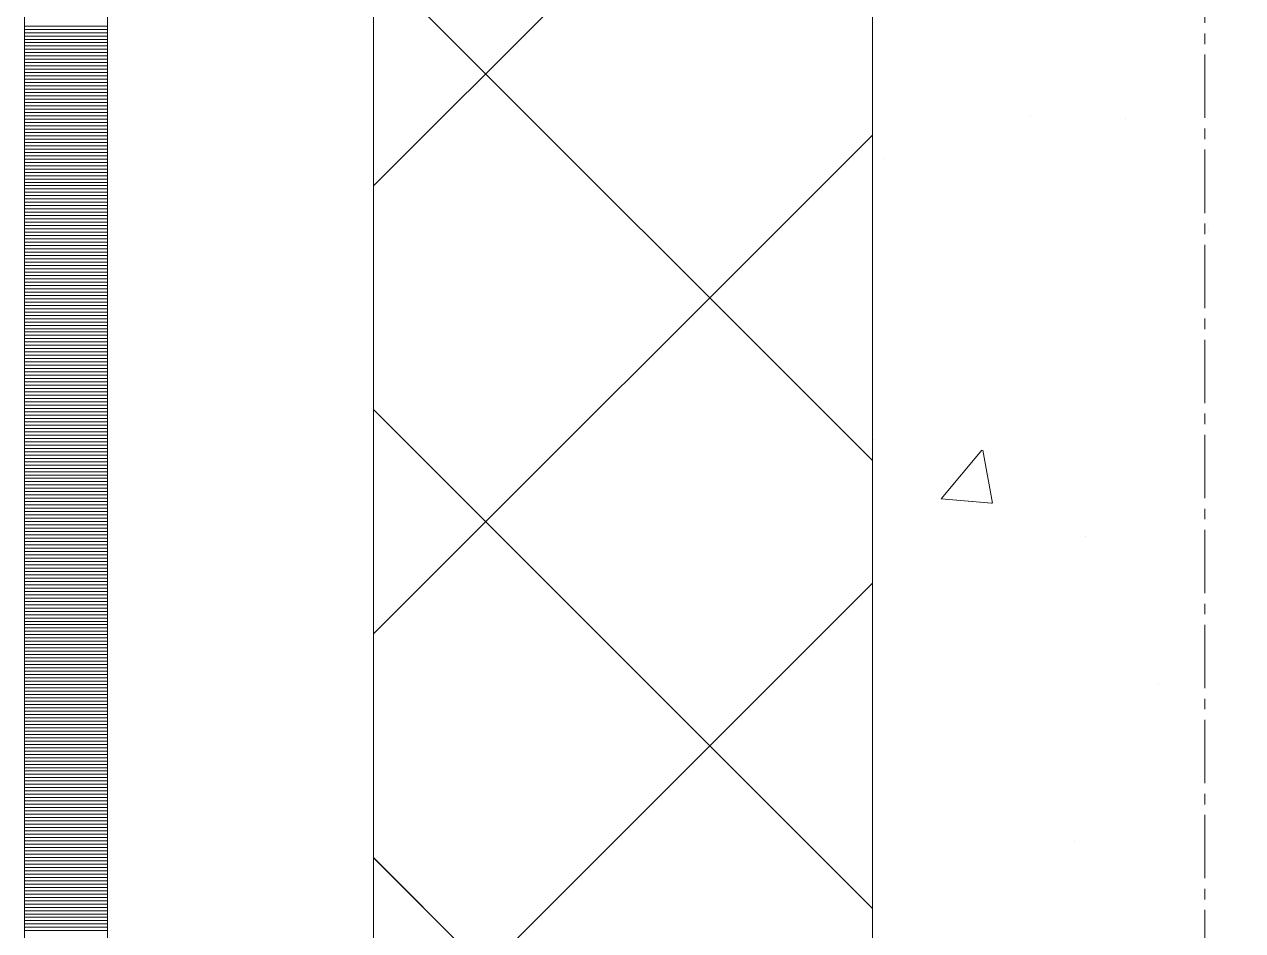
# Model space of a CAD drawing. Header units: millimetres. Extents: x 470010 to 1231400, y -134005 to 421770.
# Drawn here: x 672518.6 to 672884.9, y -13485.5 to -13213 of the extents above; entities that cross this region are included whole.
import ezdxf
from ezdxf.enums import TextEntityAlignment as Align

# ---------------------------------------------------------------- set-up
doc = ezdxf.new("R2010")
doc.units = ezdxf.units.MM
doc.linetypes.add('CENTER2', pattern=[28.575, 19.05, -3.175, 3.175, -3.175])
doc.linetypes.add('DASHED', pattern=[19.05, 12.7, -6.35])
doc.layers.get('Defpoints').update_dxf_attribs({"color": 140})
doc.layers.add('АР_Делит', color=120, linetype='Continuous', lineweight=0, plot=False)
for name, color, linetype, lineweight in [('АР_Стены ПЕНОблок', 52, 'Continuous', 20), ('АР_Тонкая', 254, 'Continuous', 5), ('АР_Утеплитель', 31, 'Continuous', 0), ('АР_Штриховка', 8, 'Continuous', 0)]:
    doc.layers.add(name, color=color, linetype=linetype, lineweight=lineweight)
doc.layers.add('РД_Оси_100', color=7, linetype='Continuous', lineweight=0, true_color=0x525252)
doc.styles.add('style1', font='ARIALN.TTF')

# ---------------------------------------------------------------- blocks, each defined once
blk = doc.blocks.new('СОШ_2200_АР_ОСИ_М100_28.05.24')
at = {"layer": 'АР_Делит', "color": 251, "linetype": 'DASHED', "true_color": 0x636466}
blk.add_lwpolyline([(-355, 13145), (-355, 100855), (37145, 100855), (37145, 129155), (72745, 129155), (72745, 135155), (114955, 135155), (114955, -355)], dxfattribs=at)
at = {"layer": 'РД_Оси_100', "color": 251, "linetype": 'CENTER2', "true_color": 0x636466}
blk.add_line((0, -6155), (0, 139938.679), dxfattribs=at)
blk = doc.blocks.new('A$C9108343f')
at = {"layer": 'АР_Стены ПЕНОблок', "color": 18, "linetype": 'Continuous', "lineweight": 20, "true_color": 0x000000}
blk.add_line((7054.96, 97555), (7054.96, 21355), dxfattribs=at)
at = {"layer": 'АР_Тонкая', "color": 18, "linetype": 'Continuous', "lineweight": 5, "true_color": 0x000000}
for p, q in [((6799.96, 97555), (6799.96, 21355)), ((6824.96, 97555), (6824.96, 21355)), ((6824.96, 21355), (6824.96, 97555)), ((6904.96, 21355), (6904.96, 97555))]:
    blk.add_line(p, q, dxfattribs=at)
at = {"layer": 'АР_Утеплитель', "color": 18, "linetype": 'Continuous', "lineweight": 0, "true_color": 0x000000}
for p, q in [((6904.96, 97555), (6904.96, 21355)), ((7054.96, 21355), (7054.96, 97555))]:
    blk.add_line(p, q, dxfattribs=at)
at = {"layer": 'АР_Штриховка', "color": 18, "linetype": 'Continuous', "lineweight": 0, "true_color": 0x000000}
for p, q in [((6904.96, 87104.67), (7054.96, 87254.67)), ((7054.96, 87022.1), (6904.96, 87172.1)), ((6799.96, 87152.75), (6824.96, 87152.75)), ((6799.96, 87151.75), (6824.96, 87151.75)), ((6799.96, 87150.75), (6824.96, 87150.75)), ((6799.96, 87149.75), (6824.96, 87149.75)), ((6799.96, 87148.75), (6824.96, 87148.75)), ((6799.96, 87147.75), (6824.96, 87147.75)), ((6799.96, 87146.75), (6824.96, 87146.75)), ((6799.96, 87145.75), (6824.96, 87145.75)), ((6799.96, 87144.75), (6824.96, 87144.75)), ((6799.96, 87143.75), (6824.96, 87143.75)), ((6799.96, 87142.75), (6824.96, 87142.75)), ((6799.96, 87141.75), (6824.96, 87141.75)), ((6799.96, 87140.75), (6824.96, 87140.75)), ((6799.96, 87139.75), (6824.96, 87139.75)), ((6799.96, 87138.75), (6824.96, 87138.75)), ((6799.96, 87137.75), (6824.96, 87137.75)), ((6799.96, 87136.75), (6824.96, 87136.75)), ((6799.96, 87135.75), (6824.96, 87135.75)), ((6799.96, 87134.75), (6824.96, 87134.75)), ((6799.96, 87133.75), (6824.96, 87133.75)), ((6799.96, 87132.75), (6824.96, 87132.75)), ((6799.96, 87131.75), (6824.96, 87131.75)), ((6799.96, 87130.75), (6824.96, 87130.75)), ((6799.96, 87129.75), (6824.96, 87129.75)), ((6799.96, 87128.75), (6824.96, 87128.75)), ((6799.96, 87127.75), (6824.96, 87127.75)), ((6799.96, 87126.75), (6824.96, 87126.75)), ((6799.96, 87125.75), (6824.96, 87125.75)), ((6799.96, 87124.75), (6824.96, 87124.75)), ((6799.96, 87123.75), (6824.96, 87123.75)), ((6799.96, 87122.75), (6824.96, 87122.75)), ((7102.4, 87125.52), (7102.4, 87125.52)), ((7131.12, 87125.03), (7131.12, 87125.03)), ((6799.96, 87121.75), (6824.96, 87121.75)), ((6799.96, 87120.75), (6824.96, 87120.75)), ((6799.96, 87119.75), (6824.96, 87119.75)), ((6799.96, 87118.75), (6824.96, 87118.75)), ((6904.96, 86969.96), (7054.96, 87119.96)), ((6799.96, 87117.75), (6824.96, 87117.75)), ((6799.96, 87116.75), (6824.96, 87116.75)), ((6799.96, 87115.75), (6824.96, 87115.75)), ((6799.96, 87114.75), (6824.96, 87114.75)), ((6799.96, 87113.75), (6824.96, 87113.75)), ((6799.96, 87112.75), (6824.96, 87112.75)), ((6799.96, 87111.75), (6824.96, 87111.75)), ((7058.4, 87113), (7058.4, 87113)), ((6799.96, 87110.75), (6824.96, 87110.75)), ((6799.96, 87109.75), (6824.96, 87109.75)), ((6799.96, 87108.75), (6824.96, 87108.75)), ((6799.96, 87107.75), (6824.96, 87107.75)), ((6799.96, 87106.75), (6824.96, 87106.75)), ((6799.96, 87105.75), (6824.96, 87105.75)), ((6799.96, 87104.75), (6824.96, 87104.75)), ((6799.96, 87103.75), (6824.96, 87103.75)), ((6799.96, 87102.75), (6824.96, 87102.75)), ((6799.96, 87101.75), (6824.96, 87101.75)), ((6799.96, 87100.75), (6824.96, 87100.75)), ((6799.96, 87099.75), (6824.96, 87099.75)), ((6799.96, 87098.75), (6824.96, 87098.75)), ((6799.96, 87097.75), (6824.96, 87097.75)), ((6799.96, 87096.75), (6824.96, 87096.75)), ((6799.96, 87095.75), (6824.96, 87095.75)), ((6799.96, 87094.75), (6824.96, 87094.75)), ((6799.96, 87093.75), (6824.96, 87093.75)), ((6799.96, 87092.75), (6824.96, 87092.75)), ((6799.96, 87091.75), (6824.96, 87091.75)), ((6799.96, 87090.75), (6824.96, 87090.75)), ((6799.96, 87089.75), (6824.96, 87089.75)), ((7155.95, 87091.4), (7155.95, 87091.4)), ((6799.96, 87088.75), (6824.96, 87088.75)), ((6799.96, 87087.75), (6824.96, 87087.75)), ((6799.96, 87086.75), (6824.96, 87086.75)), ((6799.96, 87085.75), (6824.96, 87085.75)), ((6799.96, 87084.75), (6824.96, 87084.75)), ((6799.96, 87083.75), (6824.96, 87083.75)), ((6799.96, 87082.75), (6824.96, 87082.75)), ((6799.96, 87081.75), (6824.96, 87081.75)), ((6799.96, 87080.75), (6824.96, 87080.75)), ((6799.96, 87079.75), (6824.96, 87079.75)), ((6799.96, 87078.75), (6824.96, 87078.75)), ((6799.96, 87077.75), (6824.96, 87077.75)), ((6799.96, 87076.75), (6824.96, 87076.75)), ((6799.96, 87075.75), (6824.96, 87075.75)), ((6799.96, 87074.75), (6824.96, 87074.75)), ((6799.96, 87073.75), (6824.96, 87073.75)), ((6799.96, 87072.75), (6824.96, 87072.75)), ((6799.96, 87071.75), (6824.96, 87071.75)), ((6799.96, 87070.75), (6824.96, 87070.75)), ((6799.96, 87069.75), (6824.96, 87069.75)), ((6799.96, 87068.75), (6824.96, 87068.75)), ((6799.96, 87067.75), (6824.96, 87067.75)), ((6799.96, 87066.75), (6824.96, 87066.75)), ((6799.96, 87065.75), (6824.96, 87065.75)), ((6799.96, 87064.75), (6824.96, 87064.75)), ((6799.96, 87063.75), (6824.96, 87063.75)), ((6799.96, 87062.75), (6824.96, 87062.75)), ((6799.96, 87061.75), (6824.96, 87061.75)), ((6799.96, 87060.75), (6824.96, 87060.75)), ((6799.96, 87059.75), (6824.96, 87059.75)), ((6799.96, 87058.75), (6824.96, 87058.75)), ((6799.96, 87057.75), (6824.96, 87057.75)), ((6799.96, 87056.75), (6824.96, 87056.75)), ((6799.96, 87055.75), (6824.96, 87055.75)), ((6799.96, 87054.75), (6824.96, 87054.75)), ((6799.96, 87053.75), (6824.96, 87053.75)), ((6799.96, 87052.75), (6824.96, 87052.75)), ((6799.96, 87051.75), (6824.96, 87051.75)), ((6799.96, 87050.75), (6824.96, 87050.75)), ((6799.96, 87049.75), (6824.96, 87049.75)), ((6799.96, 87048.75), (6824.96, 87048.75)), ((6799.96, 87047.75), (6824.96, 87047.75)), ((6799.96, 87046.75), (6824.96, 87046.75)), ((6799.96, 87045.75), (6824.96, 87045.75)), ((6799.96, 87044.75), (6824.96, 87044.75)), ((6799.96, 87043.75), (6824.96, 87043.75)), ((6799.96, 87042.75), (6824.96, 87042.75)), ((6799.96, 87041.75), (6824.96, 87041.75)), ((6799.96, 87040.75), (6824.96, 87040.75)), ((6799.96, 87039.75), (6824.96, 87039.75)), ((6799.96, 87038.75), (6824.96, 87038.75)), ((6799.96, 87037.75), (6824.96, 87037.75)), ((6799.96, 87036.75), (6824.96, 87036.75)), ((6799.96, 87035.75), (6824.96, 87035.75)), ((6799.96, 87034.75), (6824.96, 87034.75)), ((7054.96, 86887.4), (6904.96, 87037.4)), ((6799.96, 87033.75), (6824.96, 87033.75)), ((6799.96, 87032.75), (6824.96, 87032.75)), ((6799.96, 87031.75), (6824.96, 87031.75)), ((6799.96, 87030.75), (6824.96, 87030.75)), ((6799.96, 87029.75), (6824.96, 87029.75)), ((6799.96, 87028.75), (6824.96, 87028.75)), ((6799.96, 87027.75), (6824.96, 87027.75)), ((7055.31, 87028.44), (7055.31, 87028.44)), ((6799.96, 87026.75), (6824.96, 87026.75)), ((6799.96, 87025.75), (6824.96, 87025.75)), ((6799.96, 87024.75), (6824.96, 87024.75)), ((6799.96, 87023.75), (6824.96, 87023.75)), ((7075.65, 87010.58), (7087.89, 87025.17)), ((7091.11, 87009.3), (7088.17, 87025.22)), ((6799.96, 87022.75), (6824.96, 87022.75)), ((6799.96, 87021.75), (6824.96, 87021.75)), ((6799.96, 87020.75), (6824.96, 87020.75)), ((6799.96, 87019.75), (6824.96, 87019.75)), ((6799.96, 87018.75), (6824.96, 87018.75)), ((6799.96, 87017.75), (6824.96, 87017.75)), ((6799.96, 87016.75), (6824.96, 87016.75)), ((6799.96, 87015.75), (6824.96, 87015.75)), ((6799.96, 87014.75), (6824.96, 87014.75)), ((6799.96, 87013.75), (6824.96, 87013.75)), ((6799.96, 87012.75), (6824.96, 87012.75)), ((6799.96, 87011.75), (6824.96, 87011.75)), ((6799.96, 87010.75), (6824.96, 87010.75)), ((6799.96, 87009.75), (6824.96, 87009.75)), ((7075.65, 87010.57), (7090.83, 87009.24)), ((6799.96, 87008.75), (6824.96, 87008.75)), ((6799.96, 87007.75), (6824.96, 87007.75)), ((6799.96, 87006.75), (6824.96, 87006.75)), ((6799.96, 87005.75), (6824.96, 87005.75)), ((6799.96, 87004.75), (6824.96, 87004.75)), ((6799.96, 87003.75), (6824.96, 87003.75)), ((6799.96, 87002.75), (6824.96, 87002.75)), ((6799.96, 87001.75), (6824.96, 87001.75)), ((6799.96, 87000.75), (6824.96, 87000.75)), ((6799.96, 86999.75), (6824.96, 86999.75)), ((6799.96, 86998.75), (6824.96, 86998.75)), ((7118.97, 86999.25), (7118.97, 86999.25)), ((6799.96, 86997.75), (6824.96, 86997.75)), ((6799.96, 86996.75), (6824.96, 86996.75)), ((6799.96, 86995.75), (6824.96, 86995.75)), ((6799.96, 86994.75), (6824.96, 86994.75)), ((6799.96, 86993.75), (6824.96, 86993.75)), ((6799.96, 86992.75), (6824.96, 86992.75)), ((6799.96, 86991.75), (6824.96, 86991.75)), ((6799.96, 86990.75), (6824.96, 86990.75)), ((6799.96, 86989.75), (6824.96, 86989.75)), ((6799.96, 86988.75), (6824.96, 86988.75)), ((6799.96, 86987.75), (6824.96, 86987.75)), ((6799.96, 86986.75), (6824.96, 86986.75)), ((6799.96, 86985.75), (6824.96, 86985.75)), ((6799.96, 86984.75), (6824.96, 86984.75)), ((6799.96, 86983.75), (6824.96, 86983.75)), ((6904.96, 86835.26), (7054.96, 86985.26)), ((6799.96, 86982.75), (6824.96, 86982.75)), ((6799.96, 86981.75), (6824.96, 86981.75)), ((6799.96, 86980.75), (6824.96, 86980.75)), ((6799.96, 86979.75), (6824.96, 86979.75)), ((6799.96, 86978.75), (6824.96, 86978.75)), ((6799.96, 86977.75), (6824.96, 86977.75)), ((6799.96, 86976.75), (6824.96, 86976.75)), ((6799.96, 86975.75), (6824.96, 86975.75)), ((6799.96, 86974.75), (6824.96, 86974.75)), ((6799.96, 86973.75), (6824.96, 86973.75)), ((6799.96, 86972.75), (6824.96, 86972.75)), ((6799.96, 86971.75), (6824.96, 86971.75)), ((6799.96, 86970.75), (6824.96, 86970.75)), ((6799.96, 86969.75), (6824.96, 86969.75)), ((6799.96, 86968.75), (6824.96, 86968.75)), ((6799.96, 86967.75), (6824.96, 86967.75)), ((6799.96, 86966.75), (6824.96, 86966.75)), ((6799.96, 86965.75), (6824.96, 86965.75)), ((6799.96, 86964.75), (6824.96, 86964.75)), ((6799.96, 86963.75), (6824.96, 86963.75)), ((6799.96, 86962.75), (6824.96, 86962.75)), ((6799.96, 86961.75), (6824.96, 86961.75)), ((6799.96, 86960.75), (6824.96, 86960.75)), ((6799.96, 86959.75), (6824.96, 86959.75)), ((6799.96, 86958.75), (6824.96, 86958.75)), ((6799.96, 86957.75), (6824.96, 86957.75)), ((6799.96, 86956.75), (6824.96, 86956.75)), ((6799.96, 86955.75), (6824.96, 86955.75)), ((6799.96, 86954.75), (6824.96, 86954.75)), ((7140.86, 86954.94), (7140.86, 86954.94)), ((6799.96, 86953.75), (6824.96, 86953.75)), ((6799.96, 86952.75), (6824.96, 86952.75)), ((6799.96, 86951.75), (6824.96, 86951.75)), ((6799.96, 86950.75), (6824.96, 86950.75)), ((6799.96, 86949.75), (6824.96, 86949.75)), ((6799.96, 86948.75), (6824.96, 86948.75)), ((6799.96, 86947.75), (6824.96, 86947.75)), ((6799.96, 86946.75), (6824.96, 86946.75)), ((6799.96, 86945.75), (6824.96, 86945.75)), ((6799.96, 86944.75), (6824.96, 86944.75)), ((6799.96, 86943.75), (6824.96, 86943.75)), ((6799.96, 86942.75), (6824.96, 86942.75)), ((6799.96, 86941.75), (6824.96, 86941.75)), ((6799.96, 86940.75), (6824.96, 86940.75)), ((6799.96, 86939.75), (6824.96, 86939.75)), ((6799.96, 86938.75), (6824.96, 86938.75)), ((6799.96, 86937.75), (6824.96, 86937.75)), ((6799.96, 86936.75), (6824.96, 86936.75)), ((6799.96, 86935.75), (6824.96, 86935.75)), ((6799.96, 86934.75), (6824.96, 86934.75)), ((6799.96, 86933.75), (6824.96, 86933.75)), ((6799.96, 86932.75), (6824.96, 86932.75)), ((6799.96, 86931.75), (6824.96, 86931.75)), ((6799.96, 86930.75), (6824.96, 86930.75)), ((6799.96, 86929.75), (6824.96, 86929.75)), ((6799.96, 86928.75), (6824.96, 86928.75)), ((6799.96, 86927.75), (6824.96, 86927.75)), ((6799.96, 86926.75), (6824.96, 86926.75)), ((6799.96, 86925.75), (6824.96, 86925.75)), ((6799.96, 86924.75), (6824.96, 86924.75)), ((6799.96, 86923.75), (6824.96, 86923.75)), ((6799.96, 86922.75), (6824.96, 86922.75)), ((6799.96, 86921.75), (6824.96, 86921.75)), ((6799.96, 86920.75), (6824.96, 86920.75)), ((6799.96, 86919.75), (6824.96, 86919.75)), ((6799.96, 86918.75), (6824.96, 86918.75)), ((6799.96, 86917.75), (6824.96, 86917.75)), ((6799.96, 86916.75), (6824.96, 86916.75)), ((6799.96, 86915.75), (6824.96, 86915.75)), ((6799.96, 86914.75), (6824.96, 86914.75)), ((6799.96, 86913.75), (6824.96, 86913.75)), ((6799.96, 86912.75), (6824.96, 86912.75)), ((6799.96, 86911.75), (6824.96, 86911.75)), ((6799.96, 86910.75), (6824.96, 86910.75)), ((6799.96, 86909.75), (6824.96, 86909.75)), ((6799.96, 86908.75), (6824.96, 86908.75)), ((6799.96, 86907.75), (6824.96, 86907.75)), ((6799.96, 86906.75), (6824.96, 86906.75)), ((7115.74, 86907.44), (7115.74, 86907.44)), ((6799.96, 86905.75), (6824.96, 86905.75)), ((6799.96, 86904.75), (6824.96, 86904.75)), ((6799.96, 86903.75), (6824.96, 86903.75)), ((6799.96, 86902.75), (6824.96, 86902.75)), ((7054.96, 86752.69), (6904.96, 86902.69)), ((6799.96, 86901.75), (6824.96, 86901.75)), ((6799.96, 86900.75), (6824.96, 86900.75)), ((6799.96, 86899.75), (6824.96, 86899.75)), ((6799.96, 86898.75), (6824.96, 86898.75)), ((6799.96, 86897.75), (6824.96, 86897.75)), ((6799.96, 86896.75), (6824.96, 86896.75)), ((6799.96, 86895.75), (6824.96, 86895.75)), ((6799.96, 86894.75), (6824.96, 86894.75)), ((6799.96, 86893.75), (6824.96, 86893.75)), ((6799.96, 86892.75), (6824.96, 86892.75)), ((6799.96, 86891.75), (6824.96, 86891.75)), ((6799.96, 86890.75), (6824.96, 86890.75)), ((6799.96, 86889.75), (6824.96, 86889.75)), ((6799.96, 86888.75), (6824.96, 86888.75)), ((6799.96, 86887.75), (6824.96, 86887.75)), ((6799.96, 86886.75), (6824.96, 86886.75)), ((6799.96, 86885.75), (6824.96, 86885.75)), ((6799.96, 86884.75), (6824.96, 86884.75)), ((6799.96, 86883.75), (6824.96, 86883.75)), ((6799.96, 86882.75), (6824.96, 86882.75)), ((6799.96, 86881.75), (6824.96, 86881.75))]:
    blk.add_line(p, q, dxfattribs=at)
at = {"layer": 'РД_Оси_100'}
blk.add_blockref('СОШ_2200_АР_ОСИ_М100_28.05.24', (7154.96, 6755), dxfattribs=at)
at = {"layer": 'Defpoints', "color": 18, "true_color": 0x000000, "style": 'style1'}
for p in [(143949.34, 316089.12), (143974.98, 281639.5), (143890.4, 273244.71), (143839.99, 264276.81), (143967.75, 254892.38), (12251.96, 104178.14), (12382.58, 96023.14)]:
    blk.add_attdef('АР-ПОМЕЩЕНИЕ:НАИМЕНОВАНИЕ', text='', height=100, dxfattribs=at).set_placement(p, align=Align.MIDDLE)
at = {"layer": 'Defpoints', "color": 18, "true_color": 0x000000, "style": 'style1', "flags": 8}
for p in [(143951.3, 279099.09), (143848.34, 269251.11), (143875.33, 260094.25), (144049.74, 250824.7), (163419.28, 238153.36), (155897.46, 237965.97), (183037.2, 237965.97), (143342.94, 237876.19)]:
    blk.add_attdef('АР-ПОМЕЩЕНИЕ:НАИМЕНОВАНИЕ', text='', height=100, dxfattribs=at).set_placement(p, align=Align.MIDDLE)

msp = doc.modelspace()

# ---------------------------------------------------------------- linework, layer by layer
at = {"layer": 'АР_Стены ПЕНОблок', "color": 18, "linetype": 'Continuous', "lineweight": 20, "true_color": 0x000000}
msp.add_line((672773.57, -2811.242), (672773.57, -79011.242), dxfattribs=at)
at = {"layer": 'АР_Тонкая', "color": 18, "linetype": 'Continuous', "lineweight": 5, "true_color": 0x000000}
for p, q in [((672518.57, -2811.242), (672518.57, -79011.242)), ((672543.57, -2811.242), (672543.57, -79011.242)), ((672543.57, -79011.242), (672543.57, -2811.242)), ((672623.57, -79011.242), (672623.57, -2811.242))]:
    msp.add_line(p, q, dxfattribs=at)
at = {"layer": 'АР_Утеплитель', "color": 18, "linetype": 'Continuous', "lineweight": 0, "true_color": 0x000000}
for p, q in [((672623.57, -2811.242), (672623.57, -79011.242)), ((672773.57, -79011.242), (672773.57, -2811.242))]:
    msp.add_line(p, q, dxfattribs=at)
at = {"layer": 'АР_Штриховка', "color": 18, "linetype": 'Continuous', "lineweight": 0, "true_color": 0x000000}
for p, q in [((672623.57, -13261.575), (672773.57, -13111.575)), ((672773.57, -13344.141), (672623.57, -13194.141)), ((672518.57, -13213.492), (672543.57, -13213.492)), ((672518.57, -13214.492), (672543.57, -13214.492)), ((672518.57, -13215.492), (672543.57, -13215.492)), ((672518.57, -13216.492), (672543.57, -13216.492)), ((672518.57, -13217.492), (672543.57, -13217.492)), ((672518.57, -13218.492), (672543.57, -13218.492)), ((672518.57, -13219.492), (672543.57, -13219.492)), ((672518.57, -13220.492), (672543.57, -13220.492)), ((672518.57, -13221.492), (672543.57, -13221.492)), ((672518.57, -13222.492), (672543.57, -13222.492)), ((672518.57, -13223.492), (672543.57, -13223.492)), ((672518.57, -13224.492), (672543.57, -13224.492)), ((672518.57, -13225.492), (672543.57, -13225.492)), ((672518.57, -13226.492), (672543.57, -13226.492)), ((672518.57, -13227.492), (672543.57, -13227.492)), ((672518.57, -13228.492), (672543.57, -13228.492)), ((672518.57, -13229.492), (672543.57, -13229.492)), ((672518.57, -13230.492), (672543.57, -13230.492)), ((672518.57, -13231.492), (672543.57, -13231.492)), ((672518.57, -13232.492), (672543.57, -13232.492)), ((672518.57, -13233.492), (672543.57, -13233.492)), ((672518.57, -13234.492), (672543.57, -13234.492)), ((672518.57, -13235.492), (672543.57, -13235.492)), ((672518.57, -13236.492), (672543.57, -13236.492)), ((672518.57, -13237.492), (672543.57, -13237.492)), ((672518.57, -13238.492), (672543.57, -13238.492)), ((672518.57, -13239.492), (672543.57, -13239.492)), ((672518.57, -13240.492), (672543.57, -13240.492)), ((672518.57, -13241.492), (672543.57, -13241.492)), ((672518.57, -13242.492), (672543.57, -13242.492)), ((672518.57, -13243.492), (672543.57, -13243.492)), ((672518.57, -13244.492), (672543.57, -13244.492)), ((672518.57, -13245.492), (672543.57, -13245.492)), ((672518.57, -13246.492), (672543.57, -13246.492)), ((672623.57, -13396.278), (672773.57, -13246.278)), ((672518.57, -13247.492), (672543.57, -13247.492)), ((672518.57, -13248.492), (672543.57, -13248.492)), ((672518.57, -13249.492), (672543.57, -13249.492)), ((672518.57, -13250.492), (672543.57, -13250.492)), ((672518.57, -13251.492), (672543.57, -13251.492)), ((672518.57, -13252.492), (672543.57, -13252.492)), ((672518.57, -13253.492), (672543.57, -13253.492)), ((672518.57, -13254.492), (672543.57, -13254.492)), ((672518.57, -13255.492), (672543.57, -13255.492)), ((672518.57, -13256.492), (672543.57, -13256.492)), ((672518.57, -13257.492), (672543.57, -13257.492)), ((672518.57, -13258.492), (672543.57, -13258.492)), ((672518.57, -13259.492), (672543.57, -13259.492)), ((672518.57, -13260.492), (672543.57, -13260.492)), ((672518.57, -13261.492), (672543.57, -13261.492)), ((672518.57, -13262.492), (672543.57, -13262.492)), ((672518.57, -13263.492), (672543.57, -13263.492)), ((672518.57, -13264.492), (672543.57, -13264.492)), ((672518.57, -13265.492), (672543.57, -13265.492)), ((672518.57, -13266.492), (672543.57, -13266.492)), ((672518.57, -13267.492), (672543.57, -13267.492)), ((672518.57, -13268.492), (672543.57, -13268.492)), ((672518.57, -13269.492), (672543.57, -13269.492)), ((672518.57, -13270.492), (672543.57, -13270.492)), ((672518.57, -13271.492), (672543.57, -13271.492)), ((672518.57, -13272.492), (672543.57, -13272.492)), ((672518.57, -13273.492), (672543.57, -13273.492)), ((672518.57, -13274.492), (672543.57, -13274.492)), ((672518.57, -13275.492), (672543.57, -13275.492)), ((672518.57, -13276.492), (672543.57, -13276.492)), ((672518.57, -13277.492), (672543.57, -13277.492)), ((672518.57, -13278.492), (672543.57, -13278.492)), ((672518.57, -13279.492), (672543.57, -13279.492)), ((672518.57, -13280.492), (672543.57, -13280.492)), ((672518.57, -13281.492), (672543.57, -13281.492)), ((672518.57, -13282.492), (672543.57, -13282.492)), ((672518.57, -13283.492), (672543.57, -13283.492)), ((672518.57, -13284.492), (672543.57, -13284.492)), ((672518.57, -13285.492), (672543.57, -13285.492)), ((672518.57, -13286.492), (672543.57, -13286.492)), ((672518.57, -13287.492), (672543.57, -13287.492)), ((672518.57, -13288.492), (672543.57, -13288.492)), ((672518.57, -13289.492), (672543.57, -13289.492)), ((672518.57, -13290.492), (672543.57, -13290.492)), ((672518.57, -13291.492), (672543.57, -13291.492)), ((672518.57, -13292.492), (672543.57, -13292.492)), ((672518.57, -13293.492), (672543.57, -13293.492)), ((672518.57, -13294.492), (672543.57, -13294.492)), ((672518.57, -13295.492), (672543.57, -13295.492)), ((672518.57, -13296.492), (672543.57, -13296.492)), ((672518.57, -13297.492), (672543.57, -13297.492)), ((672518.57, -13298.492), (672543.57, -13298.492)), ((672518.57, -13299.492), (672543.57, -13299.492)), ((672518.57, -13300.492), (672543.57, -13300.492)), ((672518.57, -13301.492), (672543.57, -13301.492)), ((672518.57, -13302.492), (672543.57, -13302.492)), ((672518.57, -13303.492), (672543.57, -13303.492)), ((672518.57, -13304.492), (672543.57, -13304.492)), ((672518.57, -13305.492), (672543.57, -13305.492)), ((672518.57, -13306.492), (672543.57, -13306.492)), ((672518.57, -13307.492), (672543.57, -13307.492)), ((672518.57, -13308.492), (672543.57, -13308.492)), ((672518.57, -13309.492), (672543.57, -13309.492)), ((672518.57, -13310.492), (672543.57, -13310.492)), ((672518.57, -13311.492), (672543.57, -13311.492)), ((672518.57, -13312.492), (672543.57, -13312.492)), ((672518.57, -13313.492), (672543.57, -13313.492)), ((672518.57, -13314.492), (672543.57, -13314.492)), ((672518.57, -13315.492), (672543.57, -13315.492)), ((672518.57, -13316.492), (672543.57, -13316.492)), ((672518.57, -13317.492), (672543.57, -13317.492)), ((672518.57, -13318.492), (672543.57, -13318.492)), ((672518.57, -13319.492), (672543.57, -13319.492)), ((672518.57, -13320.492), (672543.57, -13320.492)), ((672518.57, -13321.492), (672543.57, -13321.492)), ((672518.57, -13322.492), (672543.57, -13322.492)), ((672518.57, -13323.492), (672543.57, -13323.492)), ((672518.57, -13324.492), (672543.57, -13324.492)), ((672518.57, -13325.492), (672543.57, -13325.492)), ((672518.57, -13326.492), (672543.57, -13326.492)), ((672518.57, -13327.492), (672543.57, -13327.492)), ((672518.57, -13328.492), (672543.57, -13328.492)), ((672518.57, -13329.492), (672543.57, -13329.492)), ((672518.57, -13330.492), (672543.57, -13330.492)), ((672773.57, -13478.845), (672623.57, -13328.845)), ((672518.57, -13331.492), (672543.57, -13331.492)), ((672518.57, -13332.492), (672543.57, -13332.492)), ((672518.57, -13333.492), (672543.57, -13333.492)), ((672518.57, -13334.492), (672543.57, -13334.492)), ((672518.57, -13335.492), (672543.57, -13335.492)), ((672518.57, -13336.492), (672543.57, -13336.492)), ((672518.57, -13337.492), (672543.57, -13337.492)), ((672518.57, -13338.492), (672543.57, -13338.492)), ((672518.57, -13339.492), (672543.57, -13339.492)), ((672518.57, -13340.492), (672543.57, -13340.492)), ((672518.57, -13341.492), (672543.57, -13341.492)), ((672794.259, -13355.666), (672806.504, -13341.073)), ((672809.723, -13356.947), (672806.786, -13341.026)), ((672518.57, -13342.492), (672543.57, -13342.492)), ((672518.57, -13343.492), (672543.57, -13343.492)), ((672518.57, -13344.492), (672543.57, -13344.492)), ((672518.57, -13345.492), (672543.57, -13345.492)), ((672518.57, -13346.492), (672543.57, -13346.492)), ((672518.57, -13347.492), (672543.57, -13347.492)), ((672518.57, -13348.492), (672543.57, -13348.492)), ((672518.57, -13349.492), (672543.57, -13349.492)), ((672518.57, -13350.492), (672543.57, -13350.492)), ((672518.57, -13351.492), (672543.57, -13351.492)), ((672518.57, -13352.492), (672543.57, -13352.492)), ((672518.57, -13353.492), (672543.57, -13353.492)), ((672518.57, -13354.492), (672543.57, -13354.492)), ((672518.57, -13355.492), (672543.57, -13355.492)), ((672518.57, -13356.492), (672543.57, -13356.492)), ((672794.258, -13355.671), (672809.44, -13356.999)), ((672518.57, -13357.492), (672543.57, -13357.492)), ((672518.57, -13358.492), (672543.57, -13358.492)), ((672518.57, -13359.492), (672543.57, -13359.492)), ((672518.57, -13360.492), (672543.57, -13360.492)), ((672518.57, -13361.492), (672543.57, -13361.492)), ((672518.57, -13362.492), (672543.57, -13362.492)), ((672518.57, -13363.492), (672543.57, -13363.492)), ((672518.57, -13364.492), (672543.57, -13364.492)), ((672518.57, -13365.492), (672543.57, -13365.492)), ((672518.57, -13366.492), (672543.57, -13366.492)), ((672518.57, -13367.492), (672543.57, -13367.492)), ((672518.57, -13368.492), (672543.57, -13368.492)), ((672518.57, -13369.492), (672543.57, -13369.492)), ((672518.57, -13370.492), (672543.57, -13370.492)), ((672518.57, -13371.492), (672543.57, -13371.492)), ((672518.57, -13372.492), (672543.57, -13372.492)), ((672518.57, -13373.492), (672543.57, -13373.492)), ((672518.57, -13374.492), (672543.57, -13374.492)), ((672518.57, -13375.492), (672543.57, -13375.492)), ((672518.57, -13376.492), (672543.57, -13376.492)), ((672518.57, -13377.492), (672543.57, -13377.492)), ((672518.57, -13378.492), (672543.57, -13378.492)), ((672518.57, -13379.492), (672543.57, -13379.492)), ((672518.57, -13380.492), (672543.57, -13380.492)), ((672518.57, -13381.492), (672543.57, -13381.492)), ((672623.57, -13530.982), (672773.57, -13380.982)), ((672518.57, -13382.492), (672543.57, -13382.492)), ((672518.57, -13383.492), (672543.57, -13383.492)), ((672518.57, -13384.492), (672543.57, -13384.492)), ((672518.57, -13385.492), (672543.57, -13385.492)), ((672518.57, -13386.492), (672543.57, -13386.492)), ((672518.57, -13387.492), (672543.57, -13387.492)), ((672518.57, -13388.492), (672543.57, -13388.492)), ((672518.57, -13389.492), (672543.57, -13389.492)), ((672518.57, -13390.492), (672543.57, -13390.492)), ((672518.57, -13391.492), (672543.57, -13391.492)), ((672518.57, -13392.492), (672543.57, -13392.492)), ((672518.57, -13393.492), (672543.57, -13393.492)), ((672518.57, -13394.492), (672543.57, -13394.492)), ((672518.57, -13395.492), (672543.57, -13395.492)), ((672518.57, -13396.492), (672543.57, -13396.492)), ((672518.57, -13397.492), (672543.57, -13397.492)), ((672518.57, -13398.492), (672543.57, -13398.492)), ((672518.57, -13399.492), (672543.57, -13399.492)), ((672518.57, -13400.492), (672543.57, -13400.492)), ((672518.57, -13401.492), (672543.57, -13401.492)), ((672518.57, -13402.492), (672543.57, -13402.492)), ((672518.57, -13403.492), (672543.57, -13403.492)), ((672518.57, -13404.492), (672543.57, -13404.492)), ((672518.57, -13405.492), (672543.57, -13405.492)), ((672518.57, -13406.492), (672543.57, -13406.492)), ((672518.57, -13407.492), (672543.57, -13407.492)), ((672518.57, -13408.492), (672543.57, -13408.492)), ((672518.57, -13409.492), (672543.57, -13409.492)), ((672518.57, -13410.492), (672543.57, -13410.492)), ((672518.57, -13411.492), (672543.57, -13411.492)), ((672518.57, -13412.492), (672543.57, -13412.492)), ((672518.57, -13413.492), (672543.57, -13413.492)), ((672518.57, -13414.492), (672543.57, -13414.492)), ((672518.57, -13415.492), (672543.57, -13415.492)), ((672518.57, -13416.492), (672543.57, -13416.492)), ((672518.57, -13417.492), (672543.57, -13417.492)), ((672518.57, -13418.492), (672543.57, -13418.492)), ((672518.57, -13419.492), (672543.57, -13419.492)), ((672518.57, -13420.492), (672543.57, -13420.492)), ((672518.57, -13421.492), (672543.57, -13421.492)), ((672518.57, -13422.492), (672543.57, -13422.492)), ((672518.57, -13423.492), (672543.57, -13423.492)), ((672518.57, -13424.492), (672543.57, -13424.492)), ((672518.57, -13425.492), (672543.57, -13425.492)), ((672518.57, -13426.492), (672543.57, -13426.492)), ((672518.57, -13427.492), (672543.57, -13427.492)), ((672518.57, -13428.492), (672543.57, -13428.492)), ((672518.57, -13429.492), (672543.57, -13429.492)), ((672518.57, -13430.492), (672543.57, -13430.492)), ((672518.57, -13431.492), (672543.57, -13431.492)), ((672518.57, -13432.492), (672543.57, -13432.492)), ((672518.57, -13433.492), (672543.57, -13433.492)), ((672518.57, -13434.492), (672543.57, -13434.492)), ((672518.57, -13435.492), (672543.57, -13435.492)), ((672518.57, -13436.492), (672543.57, -13436.492)), ((672518.57, -13437.492), (672543.57, -13437.492)), ((672518.57, -13438.492), (672543.57, -13438.492)), ((672518.57, -13439.492), (672543.57, -13439.492)), ((672518.57, -13440.492), (672543.57, -13440.492)), ((672518.57, -13441.492), (672543.57, -13441.492)), ((672518.57, -13442.492), (672543.57, -13442.492)), ((672518.57, -13443.492), (672543.57, -13443.492)), ((672518.57, -13444.492), (672543.57, -13444.492)), ((672518.57, -13445.492), (672543.57, -13445.492)), ((672518.57, -13446.492), (672543.57, -13446.492)), ((672518.57, -13447.492), (672543.57, -13447.492)), ((672518.57, -13448.492), (672543.57, -13448.492)), ((672518.57, -13449.492), (672543.57, -13449.492)), ((672518.57, -13450.492), (672543.57, -13450.492)), ((672518.57, -13451.492), (672543.57, -13451.492)), ((672518.57, -13452.492), (672543.57, -13452.492)), ((672518.57, -13453.492), (672543.57, -13453.492)), ((672518.57, -13454.492), (672543.57, -13454.492)), ((672518.57, -13455.492), (672543.57, -13455.492)), ((672518.57, -13456.492), (672543.57, -13456.492)), ((672518.57, -13457.492), (672543.57, -13457.492)), ((672518.57, -13458.492), (672543.57, -13458.492)), ((672518.57, -13459.492), (672543.57, -13459.492)), ((672518.57, -13460.492), (672543.57, -13460.492)), ((672518.57, -13461.492), (672543.57, -13461.492)), ((672518.57, -13462.492), (672543.57, -13462.492)), ((672518.57, -13463.492), (672543.57, -13463.492)), ((672518.57, -13464.492), (672543.57, -13464.492)), ((672518.57, -13465.492), (672543.57, -13465.492)), ((672518.57, -13466.492), (672543.57, -13466.492)), ((672773.57, -13613.549), (672623.57, -13463.549)), ((672518.57, -13467.492), (672543.57, -13467.492)), ((672518.57, -13468.492), (672543.57, -13468.492)), ((672518.57, -13469.492), (672543.57, -13469.492)), ((672518.57, -13470.492), (672543.57, -13470.492)), ((672518.57, -13471.492), (672543.57, -13471.492)), ((672518.57, -13472.492), (672543.57, -13472.492)), ((672518.57, -13473.492), (672543.57, -13473.492)), ((672518.57, -13474.492), (672543.57, -13474.492)), ((672518.57, -13475.492), (672543.57, -13475.492)), ((672518.57, -13476.492), (672543.57, -13476.492)), ((672518.57, -13477.492), (672543.57, -13477.492)), ((672518.57, -13478.492), (672543.57, -13478.492)), ((672518.57, -13479.492), (672543.57, -13479.492)), ((672518.57, -13480.492), (672543.57, -13480.492)), ((672518.57, -13481.492), (672543.57, -13481.492)), ((672518.57, -13482.492), (672543.57, -13482.492)), ((672518.57, -13483.492), (672543.57, -13483.492)), ((672518.57, -13484.492), (672543.57, -13484.492)), ((672518.57, -13485.492), (672543.57, -13485.492))]:
    msp.add_line(p, q, dxfattribs=at)

# ---------------------------------------------------------------- block references
msp.add_blockref('A$C9108343f', (665718.612, -100366.242))
at = {"layer": 'РД_Оси_100'}
msp.add_blockref('СОШ_2200_АР_ОСИ_М100_28.05.24', (672873.57, -93611.242), dxfattribs=at)

doc.saveas('drawing.dxf')
